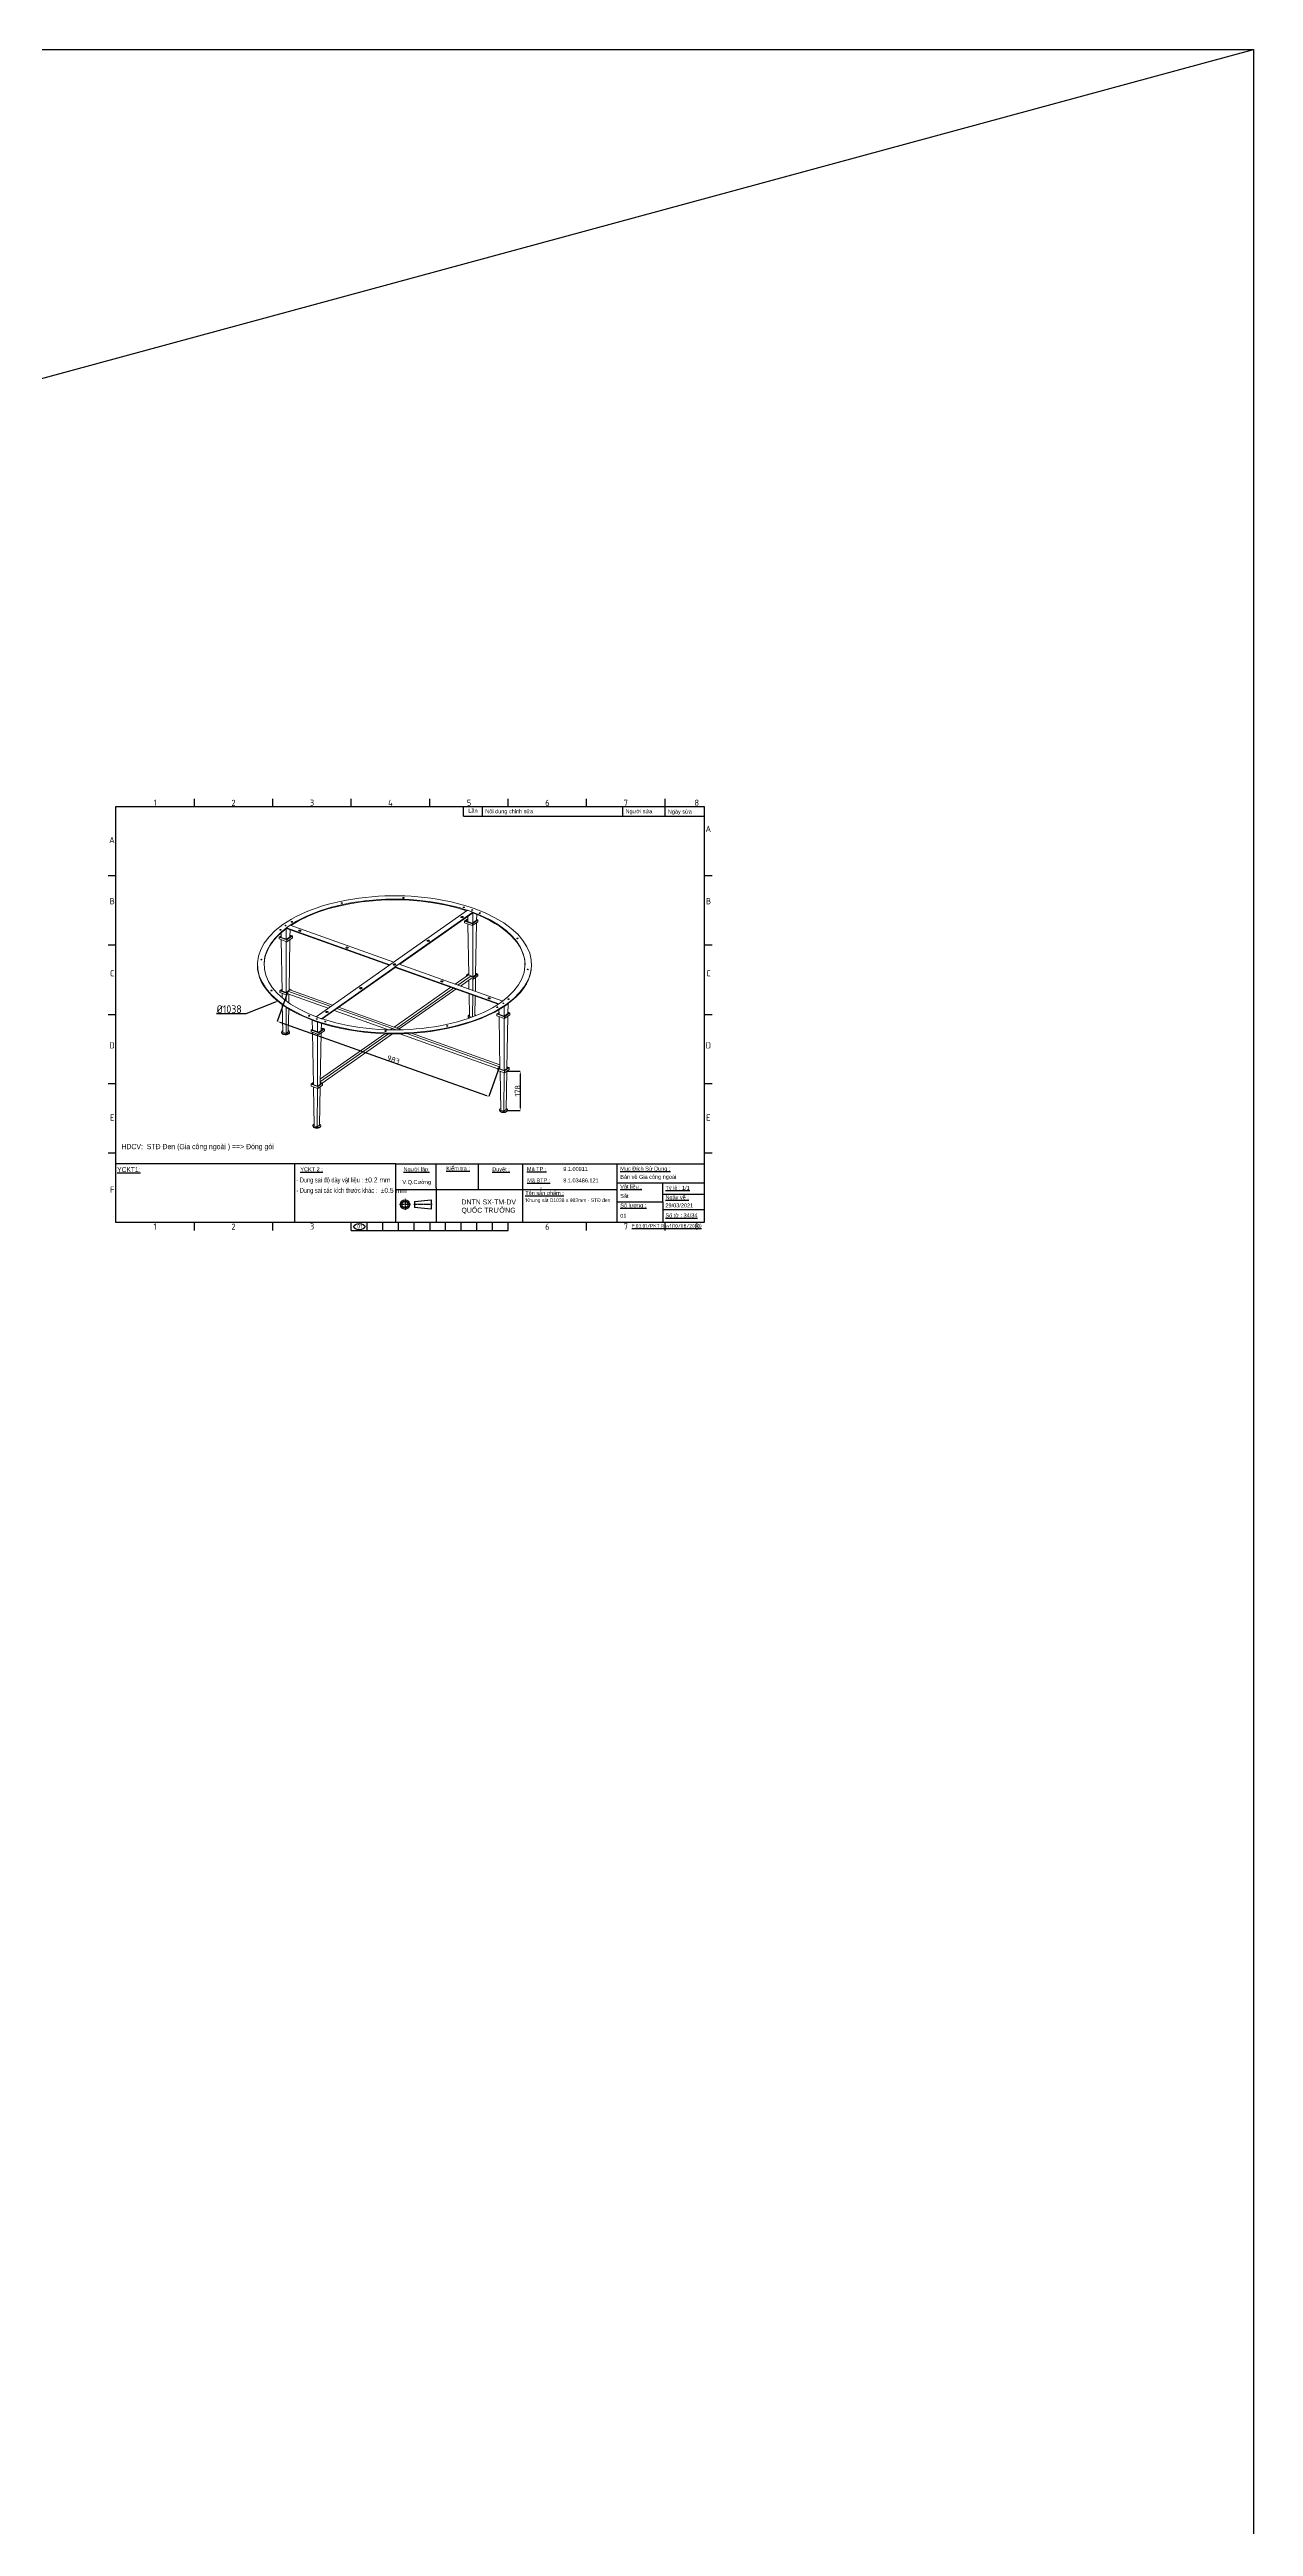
# Model space of a CAD drawing. Header units: millimetres. Extents: x -205945 to -46279, y 28253 to 108078.
# Drawn here: x -71346 to -66789, y 37634 to 47014 of the extents above; entities that cross this region are included whole.
import ezdxf

# ---------------------------------------------------------------- set-up
doc = ezdxf.new("R2010")
doc.units = ezdxf.units.MM
doc.header["$PDMODE"] = 2
for name, pattern in [('CENTER', [2, 1.25, -0.25, 0.25, -0.25]), ('CENTERX2', [4, 2.5, -0.5, 0.5, -0.5]), ('CONTPVMNIL', [0])]:
    doc.linetypes.add(name, pattern=pattern)
doc.layers.get('0').update_dxf_attribs({"linetype": 'CONTPVMNIL'})
doc.layers.get('DEFPOINTS').update_dxf_attribs({"color": 6})
for name, color, linetype in [('CENTER', 1, 'CENTERX2'), ('FRAME050', 6, 'Continuous'), ('MAIN', 7, 'Continuous')]:
    doc.layers.add(name, color=color, linetype=linetype)
doc.styles.add('ISOCP', font='isocp')
doc.styles.add('SLDTEXTSTYLE3', font='TXT', dxfattribs={"width": 0.65, "bigfont": 'bigfont'})
doc.styles.get("Standard").update_dxf_attribs({"font": 'isocp.shx'})
doc.styles.add('style1', font='arial.ttf', dxfattribs={"width": 0.75})
doc.dimstyles.new('Dim20$0', dxfattribs={"dimtxt": 20, "dimasz": 10, "dimexe": 0, "dimexo": 0, "dimgap": 0.6, "dimtad": 1, "dimtoh": 1, "dimdsep": 46, "dimtxsty": 'ISOCP', "dimcen": 0, "dimclrd": 3, "dimclre": 3, "dimclrt": 7, "dimadec": 3, "dimazin": 2, "dimtp": 0.05, "dimtm": 0.05, "dimtfac": 0.7, "dimtofl": 0, "dimtmove": 0, "dimatfit": 3, "dimfxl": 0, "dimtolj": 1, "dimarcsym": 0})
doc.dimstyles.new('Dim20$3', dxfattribs={"dimtxt": 20, "dimasz": 10, "dimexe": 0, "dimexo": 0, "dimgap": 0.6, "dimtad": 1, "dimtoh": 1, "dimdsep": 46, "dimtxsty": 'ISOCP', "dimcen": 0, "dimclrd": 3, "dimclre": 3, "dimclrt": 7, "dimadec": 3, "dimazin": 2, "dimtp": 0.05, "dimtm": 0.05, "dimtfac": 0.7, "dimtofl": 0, "dimtmove": 0, "dimatfit": 3, "dimfxl": 0, "dimtolj": 1, "dimarcsym": 0})

# ---------------------------------------------------------------- blocks, each defined once
blk = doc.blocks.new('ẢERHAEEH')
at = {"layer": 'FRAME050'}
for p, q in [((-261.4, 214), (-261.4, 217.9)), ((-221.8, 214), (-221.8, 217.9)), ((-182.2, 214), (-182.2, 217.9)), ((-142.6, 214), (-142.6, 217.9)), ((-103, 214), (-103, 217.9)), ((-63.4, 214), (-63.4, 217.9)), ((-23.8, 214), (-23.8, 217.9)), ((-301, 179), (-304.9, 179)), ((0, 179), (-4, 179)), ((-301, 144), (-304.9, 144)), ((0, 144), (-4, 144)), ((-304.9, 109), (-301, 109)), ((-4, 109), (0, 109)), ((-301, 74), (-304.9, 74)), ((0, 74), (-4, 74)), ((-301, 39), (-304.9, 39)), ((0, 39), (-4, 39)), ((-261.4, 0), (-261.4, 4)), ((-221.8, 0), (-221.8, 4)), ((-182.2, 0), (-182.2, 4)), ((-182.2, 0), (-103, 0)), ((-174.2, 0), (-174.2, 4)), ((-166.3, 0), (-166.3, 4)), ((-158.4, 0), (-158.4, 4)), ((-150.5, 0), (-150.5, 4)), ((-142.6, 4), (-142.6, 0)), ((-134.6, 0), (-134.6, 4)), ((-126.7, 0), (-126.7, 4)), ((-118.8, 0), (-118.8, 4)), ((-110.9, 0), (-110.9, 4)), ((-103, 0), (-103, 4)), ((-63.4, 0), (-63.4, 4)), ((-23.8, 0), (-23.8, 4))]:
    blk.add_line(p, q, dxfattribs=at)
at = {"layer": 'MAIN', "color": 7, "linetype": 'Continuous'}
blk.add_lwpolyline([(-301, 214), (-4, 214), (-4, 4), (-301, 4)], close=True, dxfattribs=at)
at = {"layer": 'FRAME050', "style": 'ISOCP'}
for s, p in [('1', (-282, 214.4)), ('2', (-242.7, 214.3)), ('3', (-203.1, 214.4)), ('4', (-163.6, 214.4)), ('5', (-123.9, 214.4)), ('6', (-84.3, 214.3)), ('7', (-44.7, 214.4)), ('8', (-9, 214.4)), ('A', (-3.4, 201.2)), ('A', (-304.4, 195.6)), ('B', (-304.2, 164.7)), ('B', (-3.2, 164.7)), ('C', (-304, 128.3)), ('C', (-3, 128.3)), ('D', (-304.3, 91.9)), ('D', (-3.3, 91.9)), ('E', (-304, 55.4)), ('E', (-3.1, 55.4)), ('F', (-304, 19)), ('1', (-282, 0.4)), ('2', (-242.7, 0.3)), ('3', (-203.1, 0.5)), ('6', (-84.3, 0.3)), ('7', (-44.7, 0.4)), ('8', (-9, 0.4))]:
    blk.add_text(s, height=3.17, dxfattribs=at).set_placement(p)
blk = doc.blocks.new('*D179')
at = {"color": 3, "lineweight": -2, "ltscale": 30, "transparency": 16777216}
for p, q in [((-70714.1, 43364.1), (-70601.5, 43364.1)), ((-70601.5, 43364.1), (-70493.1, 43406))]:
    blk.add_line(p, q, dxfattribs=at)
at = {"color": 3, "ltscale": 30, "transparency": 16777216}
blk.add_solid([(-70494, 43408.4), (-70492.2, 43403.7), (-70479.1, 43411.5)], dxfattribs=at)
at = {"layer": 'DEFPOINTS', "color": 0, "ltscale": 30, "transparency": 16777216}
for p in [(-69493.8, 43792.8), (-70479.1, 43411.5)]:
    blk.add_point(p, dxfattribs=at)
at = {"color": 7, "ltscale": 30, "transparency": 16777216, "insert": (-70666.1, 43379.7), "char_height": 30, "attachment_point": 5, "style": 'ISOCP'}
blk.add_mtext('\\A1;%%C1038', dxfattribs=at)
blk = doc.blocks.new('*D180')
at = {"color": 3, "lineweight": -2, "ltscale": 30, "transparency": 16777216}
for p, q in [((-70443.9, 43447), (-70484.1, 43333.6)), ((-70474.7, 43330.3), (-69692.1, 43052.6)), ((-69642.4, 43162.6), (-69682.7, 43049.2))]:
    blk.add_line(p, q, dxfattribs=at)
at = {"color": 3, "ltscale": 30, "transparency": 16777216}
for points in [[(-70474.1, 43331.8), (-70475.3, 43328.7), (-70484.1, 43333.6)], [(-69691.5, 43054.1), (-69692.7, 43051), (-69682.7, 43049.2)]]:
    blk.add_solid(points, dxfattribs=at)
at = {"layer": 'DEFPOINTS', "color": 0, "ltscale": 30, "transparency": 16777216}
for p in [(-70443.9, 43447), (-69642.4, 43162.6), (-69682.7, 43049.2)]:
    blk.add_point(p, dxfattribs=at)
at = {"color": 7, "ltscale": 30, "transparency": 16777216, "insert": (-70044.7, 43188.9), "char_height": 20, "attachment_point": 5, "rotation": 340.46278, "style": 'ISOCP'}
blk.add_mtext('\\A1;983', dxfattribs=at)
blk = doc.blocks.new('*D181')
at = {"color": 3, "lineweight": -2, "ltscale": 30, "transparency": 16777216}
for p, q in [((-69615.1, 43145.5), (-69564.2, 43145.5)), ((-69564.2, 43135.5), (-69564.2, 43005.7)), ((-69613.1, 42995.7), (-69564.2, 42995.7))]:
    blk.add_line(p, q, dxfattribs=at)
at = {"color": 3, "ltscale": 30, "transparency": 16777216}
for points in [[(-69565.9, 43135.5), (-69562.5, 43135.5), (-69564.2, 43145.5)], [(-69565.9, 43005.7), (-69562.5, 43005.7), (-69564.2, 42995.7)]]:
    blk.add_solid(points, dxfattribs=at)
at = {"layer": 'DEFPOINTS', "color": 0, "ltscale": 30, "transparency": 16777216}
for p in [(-69615.1, 43145.5), (-69613.1, 42995.7), (-69564.2, 42995.7)]:
    blk.add_point(p, dxfattribs=at)
at = {"color": 7, "ltscale": 30, "transparency": 16777216, "insert": (-69574.8, 43070.6), "char_height": 20, "attachment_point": 5, "rotation": 90, "style": 'ISOCP'}
blk.add_mtext('\\A1;178', dxfattribs=at)

msp = doc.modelspace()

# ---------------------------------------------------------------- linework, layer by layer
at = {"ltscale": 30}
msp.add_line((-135875.365, 28252.757), (-66788.624, 47014.308), dxfattribs=at)
at = {"color": 0, "linetype": 'Continuous', "lineweight": 0, "extrusion": (0, 0.865351, 0.501167)}
for p, q in [((-69763.65, 43754.363, 0), (-70057.613, 43547.693, 0)), ((-70039.705, 43538.699, 0), (-69743.293, 43747.09, 0)), ((-69743.343, 43744.459, 0), (-70020.296, 43549.748, 0)), ((-69763.066, 43721.875, 0), (-69774.746, 43713.663, 0)), ((-69770.562, 43714.015, 0), (-69763.021, 43719.316, 0)), ((-69743.293, 43747.09, 0), (-69763.65, 43754.363, 0)), ((-69763.216, 43730.487, 0), (-69762.881, 43711.271, 0)), ((-69728.719, 43717.53, 0), (-69746.133, 43705.288, 0)), ((-69745.432, 43703.191, 0), (-69724.535, 43717.882, 0)), ((-69743.231, 43744.417, 0), (-69743.34, 43707.251, 0)), ((-69728.995, 43738.843, 0), (-69729.374, 43717.07, 0)), ((-69729.362, 43717.76, 0), (-69728.719, 43717.53, 0)), ((-69724.535, 43717.882, 0), (-69729.33, 43719.595, 0)), ((-69724.535, 43717.882, 0), (-69724.535, 43710.959, 0)), ((-70469.482, 43658.252, 0), (-70477.165, 43652.851, 0)), ((-70477.165, 43652.851, 0), (-70447.85, 43642.378, 0)), ((-70477.165, 43652.851, 0), (-70477.165, 43645.928, 0)), ((-70447.85, 43635.455, 0), (-70477.165, 43645.928, 0)), ((-70472.98, 43653.202, 0), (-70469.437, 43655.693, 0)), ((-70448.552, 43644.475, 0), (-70472.98, 43653.202, 0)), ((-70469.667, 43668.887, 0), (-70469.372, 43651.913, 0)), ((-70469.218, 43643.089, 0), (-70465.828, 43448.637, 0)), ((-70449.865, 43636.175, 0), (-70450.434, 43443.137, 0)), ((-70449.722, 43685.006, 0), (-70449.839, 43644.935, 0)), ((-70435.123, 43697.948, 0), (-70449.634, 43687.745, 0)), ((-70449.634, 43687.745, 0), (-70057.613, 43547.693, 0)), ((-70060.062, 43545.972, 0), (-70449.563, 43685.124, 0)), ((-70431.138, 43656.718, 0), (-70448.552, 43644.475, 0)), ((-70447.85, 43642.378, 0), (-70426.954, 43657.07, 0)), ((-70426.954, 43650.147, 0), (-70447.85, 43635.455, 0)), ((-70447.85, 43642.378, 0), (-70447.85, 43635.455, 0)), ((-70436.108, 43643.711, 0), (-70439.457, 43450.969, 0)), ((-70435.475, 43680.091, 0), (-70435.94, 43653.342, 0)), ((-70435.852, 43658.402, 0), (-70431.138, 43656.718, 0)), ((-70426.954, 43657.07, 0), (-70435.82, 43660.237, 0)), ((-70043.102, 43557.896, 0), (-70435.123, 43697.948, 0)), ((-70426.954, 43657.07, 0), (-70426.954, 43650.147, 0)), ((-69774.746, 43713.663, 0), (-69774.746, 43706.741, 0)), ((-69774.746, 43713.663, 0), (-69745.432, 43703.191, 0)), ((-69745.432, 43696.268, 0), (-69774.746, 43706.741, 0)), ((-69746.133, 43705.288, 0), (-69770.562, 43714.015, 0)), ((-69762.902, 43712.477, 0), (-69764.033, 43711.682, 0)), ((-69762.727, 43702.447, 0), (-69759.376, 43510.195, 0)), ((-69724.535, 43710.959, 0), (-69745.432, 43696.268, 0)), ((-69745.432, 43703.191, 0), (-69745.432, 43696.268, 0)), ((-69743.369, 43697.718, 0), (-69743.943, 43502.495, 0)), ((-69729.541, 43707.439, 0), (-69732.982, 43509.445, 0)), ((-70559.179, 43546.562, 0), (-70559.179, 43549.158, 0)), ((-70057.613, 43547.693, 0), (-70337.149, 43351.167, 0)), ((-70316.791, 43343.894, 0), (-70037.256, 43540.42, 0)), ((-70037.256, 43537.824, 0), (-70314.16, 43343.148, 0)), ((-70037.256, 43540.42, 0), (-69645.12, 43400.327, 0)), ((-69647.856, 43398.709, 0), (-70037.256, 43537.824, 0)), ((-69630.608, 43410.529, 0), (-70022.745, 43550.623, 0)), ((-69521.179, 43546.562, 0), (-69521.179, 43549.158, 0)), ((-70465.95, 43455.647, 0), (-70474.262, 43449.803, 0)), ((-70474.262, 43449.803, 0), (-70449.02, 43440.785, 0)), ((-70474.262, 43449.803, 0), (-70474.262, 43442.881, 0)), ((-70449.02, 43433.862, 0), (-70474.262, 43442.881, 0)), ((-70470.078, 43450.155, 0), (-70465.906, 43453.088, 0)), ((-70449.721, 43442.882, 0), (-70470.078, 43450.155, 0)), ((-70465.674, 43439.812, 0), (-70465.384, 43423.13, 0)), ((-70450.459, 43434.377, 0), (-70450.527, 43411.314, 0)), ((-70443.505, 43447.252, 0), (-70449.721, 43442.882, 0)), ((-70449.02, 43440.785, 0), (-70443.505, 43444.662, 0)), ((-70449.02, 43440.785, 0), (-70449.02, 43433.862, 0)), ((-70443.505, 43437.739, 0), (-70449.02, 43433.862, 0)), ((-70436.54, 43453.021, 0), (-70443.505, 43448.123, 0)), ((-70443.505, 43448.123, 0), (-70443.505, 43437.739, 0)), ((-70443.505, 43448.123, 0), (-70281.542, 43390.261, 0)), ((-70443.505, 43437.739, 0), (-70291.336, 43383.376, 0)), ((-70439.711, 43436.384, 0), (-70440.275, 43403.941, 0)), ((-70439.395, 43454.58, 0), (-70435.209, 43453.084, 0)), ((-70431.025, 43453.436, 0), (-70439.363, 43456.415, 0)), ((-70436.54, 43453.021, 0), (-70274.576, 43395.158, 0)), ((-70435.209, 43453.084, 0), (-70435.718, 43452.727, 0)), ((-70433.275, 43451.854, 0), (-70431.025, 43453.436, 0)), ((-70431.025, 43453.436, 0), (-70431.025, 43451.05, 0)), ((-69827.067, 43462.733, 0), (-70041.582, 43311.919, 0)), ((-69817.296, 43459.242, 0), (-70031.811, 43308.428, 0)), ((-69807.502, 43455.743, 0), (-70022.017, 43304.929, 0)), ((-69759.497, 43510.238, 0), (-69810.107, 43474.657, 0)), ((-69749.726, 43506.747, 0), (-69800.336, 43471.166, 0)), ((-69750.265, 43495.984, 0), (-69790.542, 43467.667, 0)), ((-69759.46, 43515.005, 0), (-69767.772, 43509.161, 0)), ((-69767.772, 43509.161, 0), (-69767.772, 43504.42, 0)), ((-69767.772, 43509.161, 0), (-69763.301, 43507.564, 0)), ((-69763.588, 43509.513, 0), (-69759.415, 43512.446, 0)), ((-69761.56, 43508.788, 0), (-69763.588, 43509.513, 0)), ((-69749.726, 43506.747, 0), (-69759.497, 43510.238, 0)), ((-69759.021, 43489.828, 0), (-69758.435, 43456.196, 0)), ((-69758.119, 43438.101, 0), (-69756.614, 43351.739, 0)), ((-69750.265, 43502.907, 0), (-69742.529, 43500.143, 0)), ((-69742.529, 43493.22, 0), (-69750.265, 43495.984, 0)), ((-69749.726, 43503.286, 0), (-69749.726, 43506.747, 0)), ((-69743.231, 43502.24, 0), (-69749.726, 43504.56, 0)), ((-69744.147, 43433.109, 0), (-69744.39, 43350.868, 0)), ((-69743.969, 43493.735, 0), (-69744.095, 43451.073, 0)), ((-69728.719, 43512.442, 0), (-69743.231, 43502.24, 0)), ((-69742.529, 43500.143, 0), (-69724.535, 43512.794, 0)), ((-69724.535, 43505.871, 0), (-69742.529, 43493.22, 0)), ((-69742.529, 43500.143, 0), (-69742.529, 43493.22, 0)), ((-69733.15, 43499.814, 0), (-69734.059, 43447.488, 0)), ((-69732.904, 43513.937, 0), (-69728.719, 43512.442, 0)), ((-69724.535, 43512.794, 0), (-69732.872, 43515.773, 0)), ((-69724.535, 43512.794, 0), (-69724.535, 43505.871, 0)), ((-70464.93, 43397.093, 0), (-70463.104, 43292.382, 0)), ((-70450.598, 43387.354, 0), (-70450.89, 43288.018, 0)), ((-70440.671, 43381.126, 0), (-70442.183, 43294.139, 0)), ((-70337.149, 43351.167, 0), (-70316.791, 43343.894, 0)), ((-70268.53, 43375.228, 0), (-70063.134, 43301.849, 0)), ((-70258.736, 43382.114, 0), (-70033.384, 43301.605, 0)), ((-70251.771, 43387.011, 0), (-70013.646, 43301.939, 0)), ((-69761.153, 43352.618, 0), (-69761.153, 43350.022, 0)), ((-69756.614, 43351.739, 0), (-69749.196, 43349.089, 0)), ((-69734.37, 43429.616, 0), (-69735.681, 43354.207, 0)), ((-69644.627, 43367.805, 0), (-69653.404, 43361.634, 0)), ((-69653.404, 43361.634, 0), (-69653.404, 43354.711, 0)), ((-69653.404, 43361.634, 0), (-69624.09, 43351.161, 0)), ((-69624.09, 43344.239, 0), (-69653.404, 43354.711, 0)), ((-69649.22, 43361.986, 0), (-69644.582, 43365.246, 0)), ((-69624.791, 43353.258, 0), (-69649.22, 43361.986, 0)), ((-69645.12, 43400.327, 0), (-69630.608, 43410.529, 0)), ((-69644.806, 43378.062, 0), (-69644.496, 43360.298, 0)), ((-69644.342, 43351.474, 0), (-69640.899, 43153.925, 0)), ((-69624.927, 43344.538, 0), (-69625.504, 43148.425, 0)), ((-69624.791, 43390.469, 0), (-69624.943, 43390.523, 0)), ((-69624.791, 43390.469, 0), (-69624.901, 43353.298, 0)), ((-69610.28, 43400.671, 0), (-69624.791, 43390.469, 0)), ((-69607.378, 43365.501, 0), (-69624.791, 43353.258, 0)), ((-69624.09, 43351.161, 0), (-69603.193, 43365.853, 0)), ((-69603.193, 43358.93, 0), (-69624.09, 43344.239, 0)), ((-69624.09, 43351.161, 0), (-69624.09, 43344.239, 0)), ((-69611.102, 43353.37, 0), (-69614.543, 43155.375, 0)), ((-69610.28, 43400.671, 0), (-69610.935, 43363, 0)), ((-69610.869, 43366.749, 0), (-69607.378, 43365.501, 0)), ((-69603.193, 43365.853, 0), (-69610.838, 43368.584, 0)), ((-69610.431, 43400.725, 0), (-69610.28, 43400.671, 0)), ((-69603.193, 43365.853, 0), (-69603.193, 43358.93, 0)), ((-70467.644, 43293.26, 0), (-70467.644, 43290.664, 0)), ((-70463.104, 43292.382, 0), (-70450.89, 43288.018, 0)), ((-70450.89, 43288.018, 0), (-70442.183, 43294.139, 0)), ((-70437.644, 43293.26, 0), (-70437.644, 43290.664, 0)), ((-70351.043, 43304.183, 0), (-70355.823, 43300.822, 0)), ((-70355.823, 43300.822, 0), (-70355.823, 43293.899, 0)), ((-70355.823, 43300.822, 0), (-70326.509, 43290.349, 0)), ((-70326.509, 43283.426, 0), (-70355.823, 43293.899, 0)), ((-70351.639, 43338.383, 0), (-70351.531, 43338.459, 0)), ((-70351.639, 43338.383, 0), (-70350.986, 43300.94, 0)), ((-70331.282, 43331.111, 0), (-70351.639, 43338.383, 0)), ((-70351.639, 43301.173, 0), (-70350.998, 43301.624, 0)), ((-70327.21, 43292.446, 0), (-70351.639, 43301.173, 0)), ((-70350.832, 43292.116, 0), (-70347.389, 43094.567, 0)), ((-70331.417, 43285.18, 0), (-70331.994, 43089.067, 0)), ((-70331.282, 43331.111, 0), (-70331.391, 43293.94, 0)), ((-70331.174, 43331.187, 0), (-70331.282, 43331.111, 0)), ((-70309.796, 43304.689, 0), (-70327.21, 43292.446, 0)), ((-70326.509, 43290.349, 0), (-70305.612, 43305.04, 0)), ((-70305.612, 43298.118, 0), (-70326.509, 43283.426, 0)), ((-70326.509, 43290.349, 0), (-70326.509, 43283.426, 0)), ((-70317.668, 43289.642, 0), (-70321.034, 43096.018, 0)), ((-70076.874, 43287.107, 0), (-70320.692, 43115.692, 0)), ((-70062.714, 43286.702, 0), (-70320.322, 43105.591, 0)), ((-70317.027, 43326.552, 0), (-70317.501, 43299.272, 0)), ((-70316.326, 43300.099, 0), (-70317.479, 43300.511, 0)), ((-70317.36, 43307.391, 0), (-70309.796, 43304.689, 0)), ((-70305.612, 43305.04, 0), (-70317.328, 43309.226, 0)), ((-70048.248, 43286.488, 0), (-70313.793, 43099.797, 0)), ((-70305.612, 43305.04, 0), (-70305.612, 43298.118, 0)), ((-70048.548, 43307.022, 0), (-70056.103, 43301.71, 0)), ((-70038.776, 43303.531, 0), (-70041.548, 43301.582, 0)), ((-70020.568, 43286.642, 0), (-69649.333, 43154.016, 0)), ((-69993.884, 43287.493, 0), (-69643.062, 43162.16, 0)), ((-69975.912, 43288.458, 0), (-69641.159, 43168.865, 0)), ((-69643.818, 43158.968, 0), (-69649.333, 43155.092, 0)), ((-69649.333, 43155.092, 0), (-69649.333, 43148.169, 0)), ((-69649.333, 43155.092, 0), (-69624.09, 43146.073, 0)), ((-69645.149, 43155.443, 0), (-69640.976, 43158.377, 0)), ((-69624.791, 43148.17, 0), (-69645.149, 43155.443, 0)), ((-69641.067, 43163.562, 0), (-69643.062, 43162.16, 0)), ((-69643.062, 43162.16, 0), (-69643.062, 43158.698, 0)), ((-69610.28, 43158.373, 0), (-69624.791, 43148.17, 0)), ((-69624.09, 43146.073, 0), (-69606.096, 43158.724, 0)), ((-69606.096, 43151.801, 0), (-69624.09, 43139.151, 0)), ((-69614.465, 43159.868, 0), (-69610.28, 43158.373, 0)), ((-69606.096, 43158.724, 0), (-69614.433, 43161.703, 0)), ((-69606.096, 43158.724, 0), (-69606.096, 43151.801, 0)), ((-70347.511, 43101.577, 0), (-70355.823, 43095.734, 0)), ((-70355.823, 43095.734, 0), (-70355.823, 43088.811, 0)), ((-70355.823, 43095.734, 0), (-70330.58, 43086.716, 0)), ((-70330.58, 43079.793, 0), (-70355.823, 43088.811, 0)), ((-70351.639, 43096.085, 0), (-70347.467, 43099.019, 0)), ((-70331.282, 43088.813, 0), (-70351.639, 43096.085, 0)), ((-70347.235, 43085.743, 0), (-70344.665, 42938.312, 0)), ((-70332.02, 43080.307, 0), (-70332.451, 42933.948, 0)), ((-70316.77, 43099.015, 0), (-70331.282, 43088.813, 0)), ((-70330.58, 43086.716, 0), (-70312.586, 43099.366, 0)), ((-70312.586, 43092.444, 0), (-70330.58, 43079.793, 0)), ((-70330.58, 43086.716, 0), (-70330.58, 43079.793, 0)), ((-70321.201, 43086.387, 0), (-70323.744, 42940.07, 0)), ((-70320.955, 43100.51, 0), (-70316.77, 43099.015, 0)), ((-70312.586, 43099.366, 0), (-70320.924, 43102.345, 0)), ((-70320.322, 43105.591, 0), (-70320.864, 43105.785, 0)), ((-70320.322, 43102.13, 0), (-70320.322, 43105.591, 0)), ((-70312.586, 43099.366, 0), (-70312.586, 43092.444, 0)), ((-69624.09, 43139.151, 0), (-69649.333, 43148.169, 0)), ((-69640.745, 43145.101, 0), (-69638.175, 42997.67, 0)), ((-69625.53, 43139.665, 0), (-69625.961, 42993.306, 0)), ((-69624.09, 43146.073, 0), (-69624.09, 43139.151, 0)), ((-69614.711, 43145.745, 0), (-69617.254, 42999.428, 0)), ((-69642.714, 42998.549, 0), (-69642.714, 42995.953, 0)), ((-69638.175, 42997.67, 0), (-69625.961, 42993.306, 0)), ((-69625.961, 42993.306, 0), (-69617.254, 42999.428, 0)), ((-69612.714, 42998.549, 0), (-69612.714, 42995.953, 0)), ((-70349.205, 42939.191, 0), (-70349.205, 42936.595, 0)), ((-70344.665, 42938.312, 0), (-70332.451, 42933.948, 0)), ((-70332.451, 42933.948, 0), (-70323.744, 42940.07, 0)), ((-70319.205, 42939.191, 0), (-70319.205, 42936.595, 0))]:
    msp.add_line(p, q, dxfattribs=at)
for p, q in [((-70035.309, 42793.557, 0), (-71094.573, 42793.557, 0)), ((-70418.165, 42793.557, 0), (-70418.165, 42571.61, 0)), ((-69724.02, 42793.557, 0), (-69724.02, 42696.787, 0)), ((-69197.606, 42721.913, 0), (-69197.606, 42793.557, 0)), ((-70035.309, 42696.787, 0), (-69554.138, 42696.787, 0)), ((-69882.343, 42702.94, 0), (-69882.343, 42571.61, 0)), ((-69485.795, 42702.94, 0), (-69484.833, 42702.94, 0)), ((-69024.805, 42679.709, 0), (-68867.073, 42679.709, 0)), ((-69024.805, 42620.887, 0), (-68867.073, 42620.887, 0))]:
    msp.add_line(p, q)
at = {"ltscale": 3}
msp.add_line((-69554.138, 42696.787, 0), (-69197.606, 42696.787, 0), dxfattribs=at)
at = {"linetype": 'ByBlock'}
msp.add_line((-69024.805, 42650.81, 0), (-69024.805, 42571.61, 0), dxfattribs=at)
at = {"ltscale": 30}
msp.add_lwpolyline([(-135875.365, 47014.308), (-66788.624, 47014.308), (-66788.624, 28252.757), (-135875.365, 28252.757)], close=True, dxfattribs=at)
at = {"color": 0, "linetype": 'Continuous', "lineweight": 0}
for centre, major_axis, start_param, end_param in [((-70040.179, 43549.158, 0), (-519, 0), -5.331687179632194, 0.9514981275473926), ((-70040.179, 43546.562, 0), (-494, 0), -2.15869906, -0.65314679), ((-69784.817, 43726.094, 0), (-2.5, 0), -2.19009453, -0.31736757), ((-69784.817, 43726.094, 0), (2.5, 0), 0.31736757, 0.95149813), ((-70040.179, 43546.562, 0), (494, 0), 0.00524295, 0.92619178), ((-70040.179, 43546.562, 0), (-494, 0), -0.59399185, -0.00524295), ((-70398.407, 43674.541, 0), (-2.5, 0), -2.19009453, -0.31736757), ((-70398.407, 43674.541, 0), (2.5, 0), 0.31736757, 0.95149813), ((-69912.519, 43636.313, 0), (-2.5, 0), -2.19009453, -0.31736757), ((-69912.519, 43636.313, 0), (2.5, 0), 0.31736757, 0.95149813), ((-70219.264, 43610.541, 0), (-2.5, 0), -2.19009453, -0.31736757), ((-70219.264, 43610.541, 0), (2.5, 0), 0.31736757, 0.95149813), ((-70040.179, 43546.562, 0), (-2.5, 0), -2.19009453, -0.31736757), ((-70040.179, 43546.562, 0), (-2.5, 0), -2.19009453, -0.31736757), ((-70040.179, 43546.562, 0), (2.5, 0), 0.31736757, 0.95149813), ((-70040.179, 43546.562, 0), (2.5, 0), 0.31736757, 0.95149813), ((-70167.923, 43456.752, 0), (-2.5, 0), -2.19009453, -0.31736757), ((-70167.923, 43456.752, 0), (2.5, 0), 0.31736757, 0.95149813), ((-69860.978, 43482.541, 0), (-2.5, 0), -2.19009453, -0.31736757), ((-69860.978, 43482.541, 0), (2.5, 0), 0.31736757, 0.95149813), ((-70295.625, 43366.972, 0), (-2.5, 0), -2.19009453, -0.31736757), ((-70295.625, 43366.972, 0), (2.5, 0), 0.31736757, 0.95149813), ((-69746.153, 43352.618, 0), (-15, 0), -0.6192982, 0.88838671), ((-69746.153, 43352.618, 0), (-15, 0), -0.78894353, -0.6192982), ((-69746.153, 43352.618, 0), (-15, 0), -2.74329553, -2.34977812), ((-69681.835, 43418.541, 0), (-2.5, 0), -2.19009453, -0.31736757), ((-69681.835, 43418.541, 0), (2.5, 0), 0.31736757, 0.95149813), ((-70452.644, 43293.26, 0), (-15, 0), -0.78894353, 0.95149813), ((-70452.644, 43293.26, 0), (15, 0), -2.19009453, 0.79181453), ((-69627.714, 42998.549, 0), (-15, 0), -0.78894353, 3.93340718), ((-70334.205, 42939.191, 0), (-15, 0), -0.78894353, 2.52229445), ((-70334.205, 42939.191, 0), (15, 0), -0.6192982, 0.79181453)]:
    msp.add_ellipse(centre, major_axis=major_axis, ratio=0.50116692, start_param=start_param, end_param=end_param, dxfattribs=at)
at = {"color": 0, "linetype": 'Continuous', "lineweight": 0, "extrusion": (-5.55112e-17, -9.24446e-33, -1)}
msp.add_ellipse((-70040.179, 43549.158, 0), major_axis=(494, 0), ratio=0.50116692, start_param=-4.093090781137342, end_param=2.190094526042244, dxfattribs=at)
at = {"color": 0, "linetype": 'Continuous', "lineweight": 0, "extrusion": (1.33279e-16, -5.55112e-17, -1)}
for centre, major_axis, start_param, end_param in [((-70239.24, 43781.979, 0), (2.5, 0), -4.093090781137289, 2.190094526042297), ((-70005.841, 43801.869, 0), (2.5, 0), -4.093090781137289, 2.190094526042297), ((-69784.817, 43728.69, 0), (5, 0), -0.95149813, 5.33168718), ((-69778.233, 43765.602, 0), (2.5, 0), -4.093090781137289, 2.190094526042297), ((-70472.059, 43680.437, 0), (2.5, 0), -4.093090781137289, 2.190094526042297), ((-70428.65, 43710.955, 0), (2.5, 0), -4.093090781137289, 2.190094526042297), ((-70398.407, 43677.137, 0), (5, 0), -0.95149813, 5.33168718), ((-69912.519, 43638.909, 0), (5, 0), -0.95149813, 5.33168718), ((-69574.701, 43647.841, 0), (2.5, 0), -4.093090781137653, 2.190094526041933), ((-70544.257, 43567.538, 0), (2.5, 0), -4.093090781137289, 2.190094526042297), ((-70219.264, 43613.137, 0), (5, 0), -0.95149813, 5.33168718), ((-70040.179, 43549.158, 0), (5, 0), -0.95149813, 5.33168718), ((-70040.179, 43549.158, 0), (5, 0), -0.95149813, 5.33168718), ((-69536.101, 43530.778, 0), (2.5, 0), -4.093090781137289, 2.190094526042297), ((-70505.657, 43450.475, 0), (2.5, 0), -4.093090781137289, 2.190094526042297), ((-70167.923, 43459.348, 0), (5, 0), -0.95149813, 5.33168718), ((-69860.978, 43485.137, 0), (5, 0), -0.95149813, 5.33168718), ((-70363.021, 43354.469, 0), (2.5, 0), -4.093090781137289, 2.190094526042297), ((-70295.625, 43369.568, 0), (5, 0), -0.95149813, 5.33168718), ((-69681.835, 43421.137, 0), (5, 0), -0.95149813, 5.33168718), ((-69651.708, 43387.361, 0), (2.5, 0), -4.093090781137654, 2.190094526041932), ((-69608.299, 43417.879, 0), (2.5, 0), -4.093090781137289, 2.190094526042297), ((-70302.125, 43332.714, 0), (2.5, 0), -4.093090781137654, 2.190094526041932), ((-70074.517, 43296.447, 0), (2.5, 0), -4.093090781137289, 2.190094526042297), ((-69841.118, 43316.337, 0), (2.5, 0), -4.093090781137289, 2.190094526042297)]:
    msp.add_ellipse(centre, major_axis=major_axis, ratio=0.50116692, start_param=start_param, end_param=end_param, dxfattribs=at)
at = {"color": 0, "linetype": 'Continuous', "lineweight": 0, "extrusion": (8.65026e-17, -5.55112e-17, -1)}
msp.add_ellipse((-69746.174, 43755.857, 0), major_axis=(2, 0), ratio=0.50116692, start_param=-5.663887107932682, end_param=0.6192981992469044, dxfattribs=at)
at = {"color": 0, "linetype": 'Continuous', "lineweight": 0, "extrusion": (3.31905e-17, -5.55112e-17, -1)}
msp.add_ellipse((-69717.337, 43743.847, 0), major_axis=(2.493, 0), ratio=0.50116692, start_param=-4.09309078113742, end_param=2.190094526042166, dxfattribs=at)
at = {"color": 0, "linetype": 'Continuous', "lineweight": 0, "extrusion": (-8.32019e-17, -2.22045e-16, -1)}
msp.add_ellipse((-70452.615, 43696.504, 0), major_axis=(-2, 0), ratio=0.50116692, start_param=-4.09309078113747, end_param=2.190094526042116, dxfattribs=at)
at = {"color": 0, "linetype": 'Continuous', "lineweight": 0, "extrusion": (8.29563e-17, 1.66533e-16, -1)}
msp.add_ellipse((-70040.179, 43546.562, 0), major_axis=(-519, 0), ratio=0.50116692, start_param=-0.95149813, end_param=0, dxfattribs=at)
at = {"color": 0, "linetype": 'Continuous', "lineweight": 0, "extrusion": (-5.76803e-17, -1.66533e-16, -1)}
msp.add_ellipse((-70040.179, 43546.562, 0), major_axis=(519, 0), ratio=0.50116692, start_param=0, end_param=2.19009453, dxfattribs=at)
at = {"color": 0, "linetype": 'Continuous', "lineweight": 0, "extrusion": (4.47721e-17, -9.23805e-30, -1)}
msp.add_ellipse((-70334.184, 43342.459, 0), major_axis=(-2, 0), ratio=0.50116692, start_param=-5.663887107932043, end_param=0.6192981992475435, dxfattribs=at)
at = {"color": 0, "linetype": 'Continuous', "lineweight": 0, "extrusion": (-5.55112e-17, -1.66533e-16, -1)}
msp.add_ellipse((-69746.153, 43350.022, 0), major_axis=(-15, 0), ratio=0.50116692, start_param=-0.60182137, end_param=0, dxfattribs=at)
at = {"color": 0, "linetype": 'Continuous', "lineweight": 0, "extrusion": (-1.37806e-17, -1.11022e-16, -1)}
msp.add_ellipse((-69627.743, 43401.812, 0), major_axis=(2, 0), ratio=0.50116692, start_param=-4.093090781137471, end_param=2.190094526042115, dxfattribs=at)
at = {"color": 0, "linetype": 'Continuous', "lineweight": 0, "extrusion": (-5.55112e-17, -3.88578e-16, -1)}
msp.add_ellipse((-70452.644, 43290.664, 0), major_axis=(-15, 0), ratio=0.50116692, start_param=-0.95149813, end_param=0, dxfattribs=at)
at = {"color": 0, "linetype": 'Continuous', "lineweight": 0, "extrusion": (5.10327e-17, -5.55112e-17, -1)}
msp.add_ellipse((-70452.644, 43290.664, 0), major_axis=(15, 0), ratio=0.50116692, start_param=0, end_param=2.19009453, dxfattribs=at)
at = {"color": 0, "linetype": 'Continuous', "lineweight": 0, "extrusion": (2.2211e-17, -1.11022e-16, -1)}
msp.add_ellipse((-69627.714, 42995.953, 0), major_axis=(15, 0), ratio=0.50116692, start_param=0, end_param=3.14159265, dxfattribs=at)
at = {"color": 0, "linetype": 'Continuous', "lineweight": 0, "extrusion": (-3.03428e-17, -5.55112e-17, -1)}
msp.add_ellipse((-70334.205, 42936.595, 0), major_axis=(-15, 0), ratio=0.50116692, start_param=-2.52229445, end_param=0, dxfattribs=at)
at = {"color": 0, "linetype": 'Continuous', "lineweight": 0, "extrusion": (-1.22692e-16, -1.66533e-16, -1)}
msp.add_ellipse((-70334.205, 42936.595, 0), major_axis=(15, 0), ratio=0.50116692, start_param=0, end_param=0.6192982, dxfattribs=at)
at = {"color": 1}
msp.add_ellipse((-70173.177, 42556.415, 0), major_axis=(-21.079, 0), ratio=0.55171628, dxfattribs=at)
at = {"layer": 'CENTER', "color": 1, "linetype": 'CENTER', "ltscale": 0.05}
for p, q in [((-69979.036, 42640.061, 0), (-70021.82, 42640.061, 0)), ((-70000.428, 42661.453, 0), (-70000.428, 42618.669, 0))]:
    msp.add_line(p, q, dxfattribs=at)
at = {"layer": 'CENTER'}
msp.add_line((-69897.875, 42640.061, 0), (-69967.199, 42640.061, 0), dxfattribs=at)
at = {"layer": 'MAIN'}
for p, q in [((-69778.788, 44110.61, 0), (-69778.788, 44146.61, 0)), ((-69778.788, 44110.61, 0), (-68867.073, 44110.61, 0)), ((-69706.788, 44110.61, 0), (-69706.788, 44146.61, 0)), ((-69175.58, 44110.61, 0), (-69175.58, 44146.61, 0)), ((-69015.573, 44110.61, 0), (-69015.573, 44146.61, 0)), ((-70035.309, 42793.557, 0), (-68867.073, 42793.557, 0)), ((-70035.309, 42696.787, 0), (-70035.309, 42793.557, 0)), ((-69882.343, 42702.94, 0), (-69882.343, 42793.557, 0)), ((-69554.138, 42721.913, 0), (-69554.138, 42793.557, 0)), ((-70035.309, 42571.61, 0), (-70035.309, 42696.787, 0)), ((-69554.138, 42650.81, 0), (-69554.138, 42721.913, 0)), ((-69197.606, 42721.913, 0), (-68867.073, 42721.913, 0)), ((-69197.606, 42650.81, 0), (-69197.606, 42721.913, 0)), ((-69024.805, 42650.81, 0), (-69024.805, 42721.913, 0)), ((-69964.467, 42651.822, 0), (-69901.258, 42657.703, 0)), ((-69964.467, 42651.822, 0), (-69964.467, 42628.3, 0)), ((-69901.258, 42622.419, 0), (-69964.467, 42628.3, 0)), ((-69901.258, 42657.703, 0), (-69901.258, 42622.419, 0)), ((-69554.138, 42571.61, 0), (-69554.138, 42650.81, 0)), ((-69197.606, 42650.81, 0), (-69024.805, 42650.81, 0)), ((-69197.606, 42571.61, 0), (-69197.606, 42650.81, 0)), ((-69016.175, 42650.81, 0), (-69015.861, 42650.81, 0))]:
    msp.add_line(p, q, dxfattribs=at)
for radius in [17.642, 11.761]:
    msp.add_circle((-70000.428, 42640.061, 0), radius, dxfattribs=at)

# ---------------------------------------------------------------- block references
at = {"xscale": 7.5, "yscale": 7.5, "zscale": 7.5}
msp.add_blockref('ẢERHAEEH', (-68837.373, 42541.91, 0), dxfattribs=at)

# ---------------------------------------------------------------- texts
at = {"attachment_point": 1}
for s, insert, char_height, width in [('{\\fArial|b0|i0|c0|p34;Lần}', (-69760.663, 44139.51, 0), 15, 24.50884), ('{\\fArial|b0|i0|c0|p34;\\LYCKT1:}', (-71090.145, 42781.587, 0), 18, 28.97216), ('{\\fArial|b0|i0|c0|p34;29/03/2021}', (-69014.598, 42644.02, 0), 15, 11.98235), ('{\\LF.03.01/PKT.Rev1(10/08/2020)}', (-69141.815, 42566.017, 0), 13.5, 28.97216)]:
    msp.add_mtext(s, dxfattribs=dict(at, insert=insert, char_height=char_height, width=width))
at = {"color": 0, "attachment_point": 1, "style": 'SLDTEXTSTYLE3'}
for s, insert, char_height, width in [('{\\fArial|b0|i0|c0|p34;\\W1;\\C256;Nội dung chỉnh sửa}', (-69696.739, 44137.03, 0), 15, 274.88014), ('{\\fArial|b0|i0|c0|p34;\\W1;\\C256;Người sửa}', (-69165.531, 44137.03, 0), 15, 274.88014), ('{\\fArial|b0|i0|c0|p34;\\W1;\\C256;Ngày sửa}', (-69005.524, 44135.73, 0), 15, 274.88014), ('{\\fArial|b0|i0|c0|p34;\\W1;\\L\\C256;YCKT 2 :}', (-70396.817, 42781.053, 0), 15, 104.20621), ('{\\fArial|b0|i0|c0|p34;\\W1;\\L\\C256;Người lập:}', (-70005.934, 42781.053, 0), 15, 104.20621), ('{\\fArial|b0|i0|c0|p34;\\W1;\\L\\C256;Kiểm tra :}', (-69844.492, 42784.686, 0), 15, 104.20621), ('{\\fArial|b0|i0|c0|p34;\\W1;\\L\\C256;Duyệt :}', (-69670.138, 42781.053, 0), 15, 104.20621), ('{\\fArial|b0|i0|c0|p34;\\W1;\\L\\C256;Mã TP :}', (-69538.783, 42782.126, 0), 15, 104.20621), ('{\\fArial|b0|i0|c0|p34;\\W1;\\C256;9.1.00911}', (-69401.317, 42782.346, 0), 15, 104.20621), ('{\\fArial|b0|i0|c0|p34;\\W1;\\L\\C256;Mục Đích Sử Dụng :}', (-69185.652, 42783.492, 0), 15, 198.90063), ('{\\fArial|b0|i0|c0|p34; - Dung sai độ dày vật liệu : \\W0.933;%%P0.2 mm}', (-70417.344, 42742.445, 0), 18.75, 604.403), ('{\\fArial|b0|i0|c0|p34; - Dung sai các kích thước khác : \\W0.933; %%P0.5 mm}', (-70417.344, 42703.044, 0), 18.75, 604.403), ('{\\fArial|b0|i0|c0|p34;\\W1;\\C256;V.Q.Cường}', (-70010.281, 42732.668, 0), 15, 104.20621), ('{\\fArial|b0|i0|c0|p34;\\W1;\\L\\C256;Tên sản phẩm :}', (-69545.059, 42691.141, 0), 15, 152.67102), ('{\\fArial|b0|i0|c0|p34;\\W1;\\L\\C256;Mã BTP :}', (-69537.82, 42739.186, 0), 15, 104.20621), ('{\\fArial|b0|i0|c0|p34;\\W1;\\C256;8.1.03486.121}', (-69401.317, 42738.816, 0), 15, 104.20621), ('{\\fArial|b0|i0|c0|p34;\\W1;\\L\\C256;Vật liệu :}', (-69185.652, 42715.522, 0), 15, 104.20621), ('{\\fArial|b0|i0|c0|p34;\\W1;\\C256;Sắt }', (-69185.652, 42679.971, 0), 15, 104.20621), ('{\\fArial|b0|i0|c0|p34;\\W1;\\C256;Bản vẽ Gia công ngoài}', (-69185.652, 42752.342, 0), 15, 305.52172), ('{\\fArial|b0|i0|c0|p34;\\W1;\\L\\C256;Tỷ lệ : 1/1}', (-69014.469, 42710.632, 0), 15, 104.20621), ('{\\fArial|b0|i0|c0|p34;\\W1;\\C256;DNTN SX-TM-DV QUỐC TRƯỞNG}', (-69786.746, 42659.142, 0), 18.75, 279.39865), ("{\\fArial|b0|i0|c0|p34;\\W1;\\C256;'Khung sắt D1038 x 983mm - STĐ đen}", (-69546.115, 42663.153, 0), 13.5, 352.68269), ('{\\fArial|b0|i0|c0|p34;\\W1;\\L\\C256;Số lượng :}', (-69185.652, 42644.419, 0), 15, 104.20621), ('{\\fArial|b0|i0|c0|p34;\\W1;\\C256;01}', (-69185.652, 42604.819, 0), 15, 104.20621), ('{\\fArial|b0|i0|c0|p34;\\W1;\\L\\C256;Ngày vẽ :}', (-69014.469, 42674.948, 0), 15, 104.20621), ('{\\fArial|b0|i0|c0|p34;\\W1;\\L\\C256;Số tờ : 34/34}', (-69014.469, 42606.346, 0), 15, 136.35525)]:
    msp.add_mtext(s, dxfattribs=dict(at, insert=insert, char_height=char_height, width=width))
at = {"ltscale": 30, "insert": (-71073.998, 42869.632, 0), "char_height": 20, "width": 566.00244, "attachment_point": 1, "style": 'style1'}
msp.add_mtext('HDCV:  STĐ Đen (Gia công ngoài ) ==> Đóng gói ', dxfattribs=at)
at = {"color": 7, "insert": (-70181.398, 42564.621, 0), "char_height": 15, "width": 24.50884, "attachment_point": 1}
msp.add_mtext('01', dxfattribs=at)

# ---------------------------------------------------------------- dimensions: what is measured, and where the dimension line sits
at = {"ltscale": 30}
dim = msp.add_diameter_dim_2p(p1=(-69493.791, 43792.784, 0), p2=(-70479.072, 43411.454, 0), text='%%C1038', dimstyle='Dim20$3', override={"dimtxt": 30, "dimasz": 15}, dxfattribs=at)
dim.commit()
dim.dimension.update_dxf_attribs({"geometry": '*D179', "text_midpoint": (-70666.141, 43364.064, 0), "dimtype": 163})
for base, p1, p2, angle, text, picture, middle, dimtype in [((-69682.678, 43049.216, 0), (-70443.887, 43446.983, 0), (-69642.447, 43162.592, 0), 340.4627802, '983', '*D180', (-70048.202, 43178.922, 0), 161), ((-69564.197, 42995.684, 0), (-69615.093, 43145.476, 0), (-69613.096, 42995.684, 0), 90, '178', '*D181', (-69564.197, 43070.58, 0), 160)]:
    dim = msp.add_linear_dim(base=base, p1=p1, p2=p2, angle=angle, text=text, dimstyle='Dim20$0', dxfattribs=at)
    dim.commit()
    dim.dimension.update_dxf_attribs({"geometry": picture, "text_midpoint": middle, "dimtype": dimtype})

doc.saveas('drawing.dxf')
